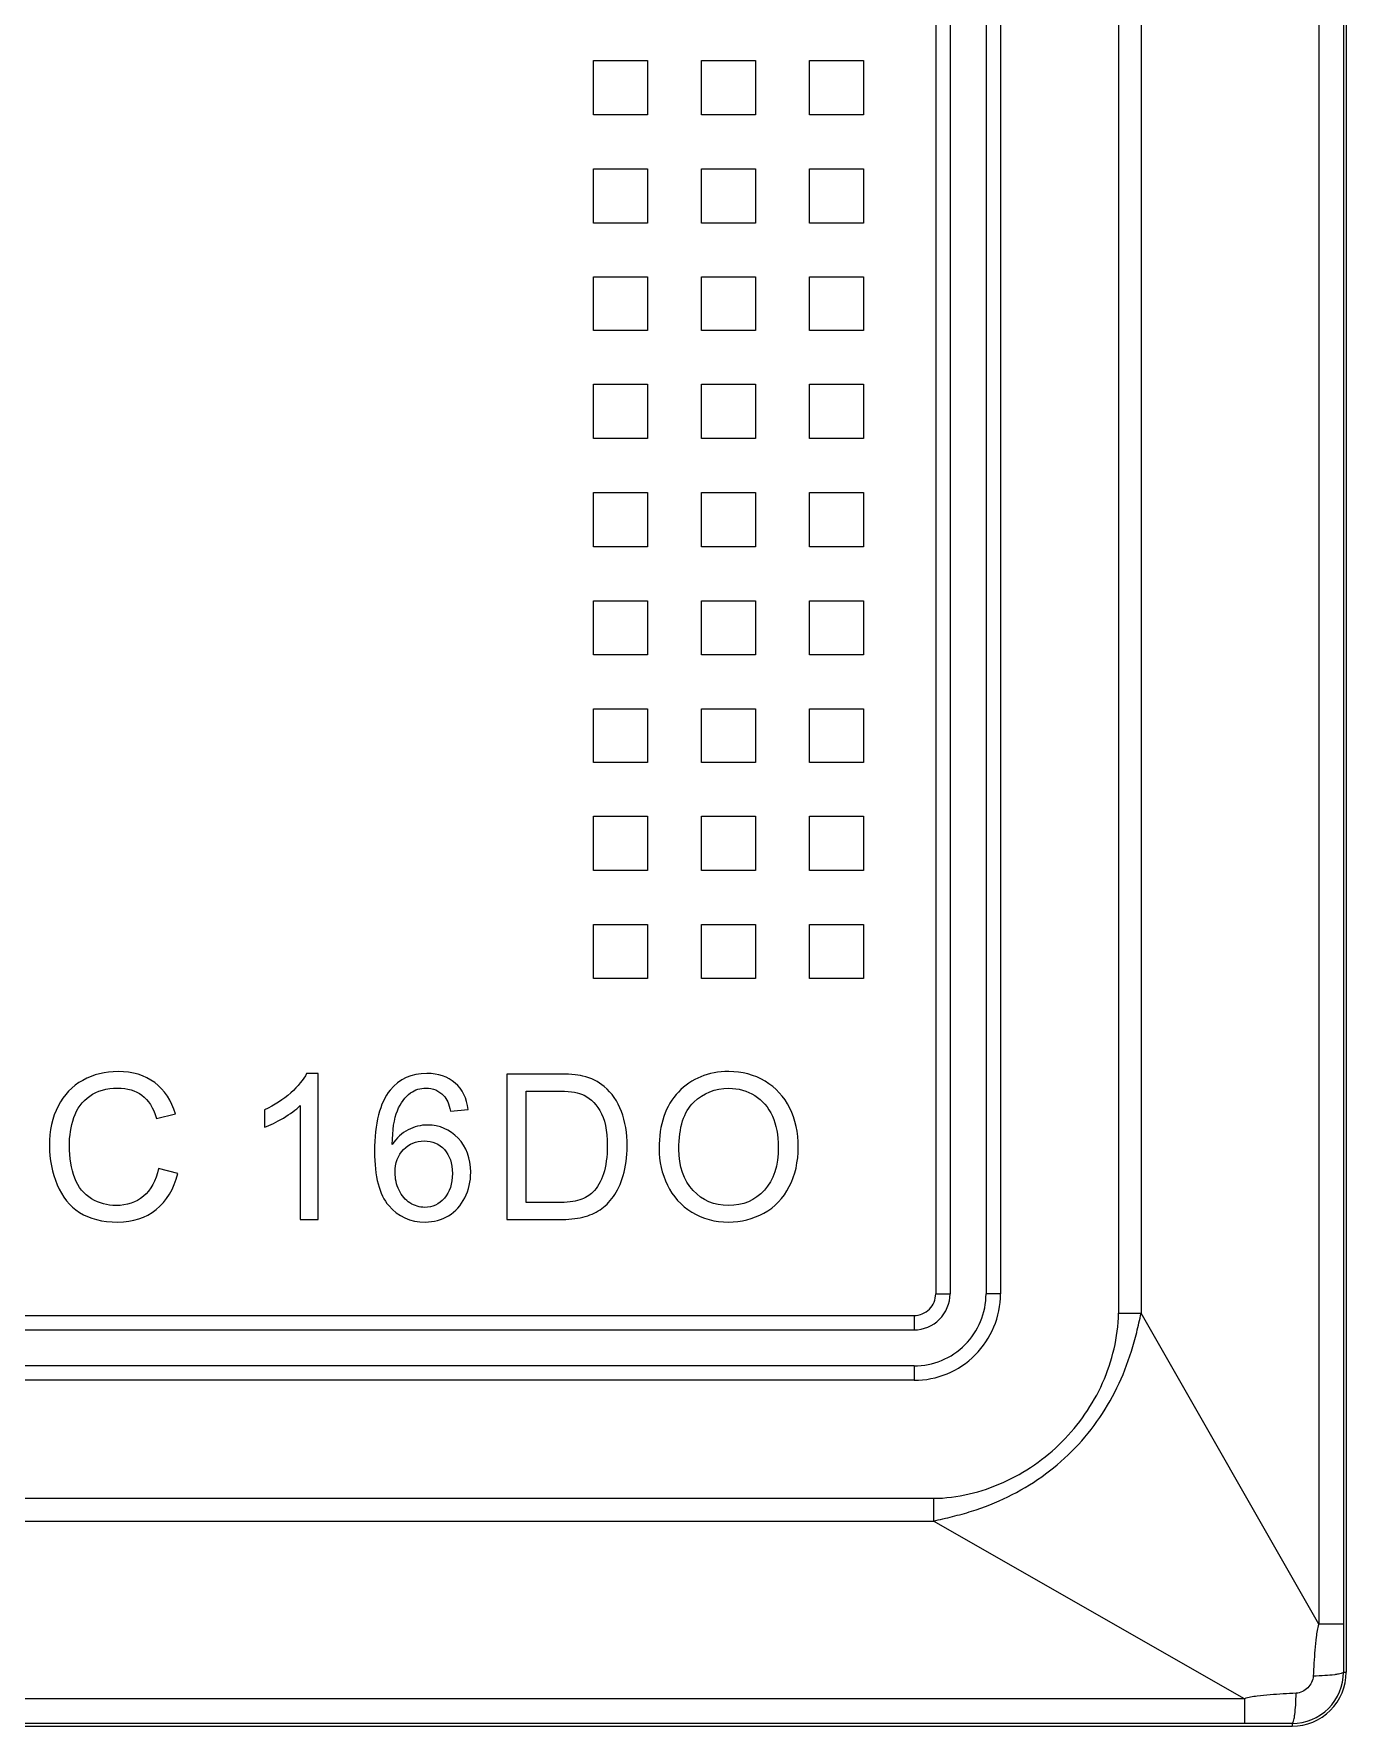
# Model space of a CAD drawing. Header units: millimetres. Extents: x 33157 to 59611, y -29750 to 1750.
# Drawn here: x 53708.79 to 53727.02, y -3682.7 to -3659.21 of the extents above; entities that cross this region are included whole.
import ezdxf

# ---------------------------------------------------------------- set-up
doc = ezdxf.new("R2010")
doc.units = ezdxf.units.MM
doc.layers.add('layer 1', color=7, linetype='Continuous', lineweight=18)

msp = doc.modelspace()

# ---------------------------------------------------------------- linework, layer by layer
at = {"layer": 'layer 1', "lineweight": 9}
for p, q in [((53727.017, -3583.449), (53727.017, -3681.948)), ((53726.637, -3584.113), (53726.637, -3681.284)), ((53726.979, -3584.113), (53726.979, -3681.284)), ((53723.855, -3588.429), (53723.855, -3676.968)), ((53724.171, -3588.429), (53724.171, -3676.968)), ((53721.317, -3588.699), (53721.317, -3676.698)), ((53721.517, -3588.699), (53721.517, -3676.698)), ((53722.017, -3588.699), (53722.017, -3676.698)), ((53722.217, -3588.699), (53722.217, -3676.698)), ((53721.517, -3676.698), (53721.517, -3676.698)), ((53722.217, -3676.698), (53722.217, -3676.698)), ((53721.017, -3676.998), (53721.017, -3676.998)), ((53721.017, -3676.998), (53721.017, -3676.998)), ((53721.017, -3676.998), (53721.017, -3677.198)), ((53721.017, -3676.998), (53721.017, -3676.998)), ((53724.171, -3676.968), (53724.171, -3676.968)), ((53721.017, -3677.198), (53721.017, -3677.198)), ((53721.017, -3677.698), (53721.017, -3677.698)), ((53721.017, -3677.698), (53721.017, -3677.698)), ((53721.017, -3677.698), (53721.017, -3677.898)), ((53721.017, -3677.898), (53721.017, -3677.898)), ((53721.286, -3679.536), (53721.286, -3679.536)), ((53721.286, -3679.536), (53721.286, -3679.536)), ((53721.286, -3679.536), (53721.286, -3679.852)), ((53721.286, -3679.852), (53721.286, -3679.852)), ((53726.979, -3681.284), (53726.979, -3681.284)), ((53727.017, -3681.948), (53727.017, -3681.948)), ((53725.603, -3682.319), (53725.603, -3682.319)), ((53725.603, -3682.319), (53725.603, -3682.319)), ((53725.603, -3682.319), (53725.603, -3682.661)), ((53725.603, -3682.661), (53725.603, -3682.661)), ((53726.267, -3682.662), (53726.267, -3682.662)), ((53726.267, -3682.662), (53726.267, -3682.698)), ((53726.267, -3682.698), (53726.267, -3682.698))]:
    msp.add_line(p, q, dxfattribs=at)
at = {"layer": 'layer 1'}
for points, knots in [([(53716.567, -3660.334), (53716.567, -3660.334), (53717.317, -3660.334), (53717.317, -3660.334), (53717.317, -3660.334), (53717.317, -3659.581), (53717.317, -3659.581), (53717.317, -3659.581), (53716.567, -3659.581), (53716.567, -3659.581), (53716.567, -3659.581), (53716.567, -3660.33), (53716.567, -3660.33), (53716.567, -3660.33), (53716.567, -3660.334), (53716.567, -3660.334)], [0, 0, 0, 0, 149668.534928, 149668.534928, 149668.534928, 299337.069856, 299337.069856, 299337.069856, 449005.604784, 449005.604784, 449005.604784, 598674.139712, 598674.139712, 598674.139712, 748342.67464, 748342.67464, 748342.67464, 748342.67464]), ([(53718.067, -3660.334), (53718.067, -3660.334), (53718.817, -3660.334), (53718.817, -3660.334), (53718.817, -3660.334), (53718.817, -3659.581), (53718.817, -3659.581), (53718.817, -3659.581), (53718.067, -3659.581), (53718.067, -3659.581), (53718.067, -3659.581), (53718.067, -3660.33), (53718.067, -3660.33), (53718.067, -3660.33), (53718.067, -3660.334), (53718.067, -3660.334)], [0, 0, 0, 0, 149672.574405, 149672.574405, 149672.574405, 299345.148809, 299345.148809, 299345.148809, 449017.723214, 449017.723214, 449017.723214, 598690.297618, 598690.297618, 598690.297618, 748362.872023, 748362.872023, 748362.872023, 748362.872023]), ([(53719.567, -3660.334), (53719.567, -3660.334), (53720.317, -3660.334), (53720.317, -3660.334), (53720.317, -3660.334), (53720.317, -3659.581), (53720.317, -3659.581), (53720.317, -3659.581), (53719.567, -3659.581), (53719.567, -3659.581), (53719.567, -3659.581), (53719.567, -3660.33), (53719.567, -3660.33), (53719.567, -3660.33), (53719.567, -3660.334), (53719.567, -3660.334)], [0, 0, 0, 0, 149676.614202, 149676.614202, 149676.614202, 299353.228403, 299353.228403, 299353.228403, 449029.842605, 449029.842605, 449029.842605, 598706.456806, 598706.456806, 598706.456806, 748383.071008, 748383.071008, 748383.071008, 748383.071008]), ([(53716.567, -3661.836), (53716.567, -3661.836), (53717.317, -3661.836), (53717.317, -3661.836), (53717.317, -3661.836), (53717.317, -3661.083), (53717.317, -3661.083), (53717.317, -3661.083), (53716.567, -3661.083), (53716.567, -3661.083), (53716.567, -3661.083), (53716.567, -3661.832), (53716.567, -3661.832), (53716.567, -3661.832), (53716.567, -3661.836), (53716.567, -3661.836)], [0, 0, 0, 0, 149670.59104, 149670.59104, 149670.59104, 299341.182081, 299341.182081, 299341.182081, 449011.773121, 449011.773121, 449011.773121, 598682.364162, 598682.364162, 598682.364162, 748352.955202, 748352.955202, 748352.955202, 748352.955202]), ([(53718.067, -3661.836), (53718.067, -3661.836), (53718.817, -3661.836), (53718.817, -3661.836), (53718.817, -3661.836), (53718.817, -3661.083), (53718.817, -3661.083), (53718.817, -3661.083), (53718.067, -3661.083), (53718.067, -3661.083), (53718.067, -3661.083), (53718.067, -3661.832), (53718.067, -3661.832), (53718.067, -3661.832), (53718.067, -3661.836), (53718.067, -3661.836)], [0, 0, 0, 0, 149674.630512, 149674.630512, 149674.630512, 299349.261024, 299349.261024, 299349.261024, 449023.891537, 449023.891537, 449023.891537, 598698.522049, 598698.522049, 598698.522049, 748373.152561, 748373.152561, 748373.152561, 748373.152561]), ([(53719.567, -3661.836), (53719.567, -3661.836), (53720.317, -3661.836), (53720.317, -3661.836), (53720.317, -3661.836), (53720.317, -3661.083), (53720.317, -3661.083), (53720.317, -3661.083), (53719.567, -3661.083), (53719.567, -3661.083), (53719.567, -3661.083), (53719.567, -3661.832), (53719.567, -3661.832), (53719.567, -3661.832), (53719.567, -3661.836), (53719.567, -3661.836)], [0, 0, 0, 0, 149678.670304, 149678.670304, 149678.670304, 299357.340609, 299357.340609, 299357.340609, 449036.010913, 449036.010913, 449036.010913, 598714.681217, 598714.681217, 598714.681217, 748393.351522, 748393.351522, 748393.351522, 748393.351522]), ([(53716.567, -3663.328), (53716.567, -3663.328), (53717.317, -3663.328), (53717.317, -3663.328), (53717.317, -3663.328), (53717.317, -3662.585), (53717.317, -3662.585), (53717.317, -3662.585), (53716.567, -3662.585), (53716.567, -3662.585), (53716.567, -3662.585), (53716.567, -3663.325), (53716.567, -3663.325), (53716.567, -3663.325), (53716.567, -3663.328), (53716.567, -3663.328)], [0, 0, 0, 0, 149672.651023, 149672.651023, 149672.651023, 299345.302046, 299345.302046, 299345.302046, 449017.953069, 449017.953069, 449017.953069, 598690.604092, 598690.604092, 598690.604092, 748363.255115, 748363.255115, 748363.255115, 748363.255115]), ([(53718.067, -3663.328), (53718.067, -3663.328), (53718.817, -3663.328), (53718.817, -3663.328), (53718.817, -3663.328), (53718.817, -3662.585), (53718.817, -3662.585), (53718.817, -3662.585), (53718.067, -3662.585), (53718.067, -3662.585), (53718.067, -3662.585), (53718.067, -3663.325), (53718.067, -3663.325), (53718.067, -3663.325), (53718.067, -3663.328), (53718.067, -3663.328)], [0, 0, 0, 0, 149676.69049, 149676.69049, 149676.69049, 299353.38098, 299353.38098, 299353.38098, 449030.07147, 449030.07147, 449030.07147, 598706.76196, 598706.76196, 598706.76196, 748383.45245, 748383.45245, 748383.45245, 748383.45245]), ([(53719.567, -3663.328), (53719.567, -3663.328), (53720.317, -3663.328), (53720.317, -3663.328), (53720.317, -3663.328), (53720.317, -3662.585), (53720.317, -3662.585), (53720.317, -3662.585), (53719.567, -3662.585), (53719.567, -3662.585), (53719.567, -3662.585), (53719.567, -3663.325), (53719.567, -3663.325), (53719.567, -3663.325), (53719.567, -3663.328), (53719.567, -3663.328)], [0, 0, 0, 0, 149680.730277, 149680.730277, 149680.730277, 299361.460555, 299361.460555, 299361.460555, 449042.190832, 449042.190832, 449042.190832, 598722.921109, 598722.921109, 598722.921109, 748403.651386, 748403.651386, 748403.651386, 748403.651386]), ([(53716.567, -3664.826), (53716.567, -3664.826), (53717.317, -3664.826), (53717.317, -3664.826), (53717.317, -3664.826), (53717.317, -3664.074), (53717.317, -3664.074), (53717.317, -3664.074), (53716.567, -3664.074), (53716.567, -3664.074), (53716.567, -3664.074), (53716.567, -3664.823), (53716.567, -3664.823), (53716.567, -3664.823), (53716.567, -3664.826), (53716.567, -3664.826)], [0, 0, 0, 0, 149674.685407, 149674.685407, 149674.685407, 299349.370813, 299349.370813, 299349.370813, 449024.05622, 449024.05622, 449024.05622, 598698.741627, 598698.741627, 598698.741627, 748373.427033, 748373.427033, 748373.427033, 748373.427033]), ([(53718.067, -3664.826), (53718.067, -3664.826), (53718.817, -3664.826), (53718.817, -3664.826), (53718.817, -3664.826), (53718.817, -3664.074), (53718.817, -3664.074), (53718.817, -3664.074), (53718.067, -3664.074), (53718.067, -3664.074), (53718.067, -3664.074), (53718.067, -3664.823), (53718.067, -3664.823), (53718.067, -3664.823), (53718.067, -3664.826), (53718.067, -3664.826)], [0, 0, 0, 0, 149678.724869, 149678.724869, 149678.724869, 299357.449738, 299357.449738, 299357.449738, 449036.174606, 449036.174606, 449036.174606, 598714.899475, 598714.899475, 598714.899475, 748393.624344, 748393.624344, 748393.624344, 748393.624344]), ([(53719.567, -3664.826), (53719.567, -3664.826), (53720.317, -3664.826), (53720.317, -3664.826), (53720.317, -3664.826), (53720.317, -3664.074), (53720.317, -3664.074), (53720.317, -3664.074), (53719.567, -3664.074), (53719.567, -3664.074), (53719.567, -3664.074), (53719.567, -3664.823), (53719.567, -3664.823), (53719.567, -3664.823), (53719.567, -3664.826), (53719.567, -3664.826)], [0, 0, 0, 0, 149682.764651, 149682.764651, 149682.764651, 299365.529303, 299365.529303, 299365.529303, 449048.293954, 449048.293954, 449048.293954, 598731.058605, 598731.058605, 598731.058605, 748413.823257, 748413.823257, 748413.823257, 748413.823257]), ([(53716.567, -3666.328), (53716.567, -3666.328), (53717.317, -3666.328), (53717.317, -3666.328), (53717.317, -3666.328), (53717.317, -3665.576), (53717.317, -3665.576), (53717.317, -3665.576), (53716.567, -3665.576), (53716.567, -3665.576), (53716.567, -3665.576), (53716.567, -3666.325), (53716.567, -3666.325), (53716.567, -3666.325), (53716.567, -3666.328), (53716.567, -3666.328)], [0, 0, 0, 0, 149676.741183, 149676.741183, 149676.741183, 299353.482367, 299353.482367, 299353.482367, 449030.22355, 449030.22355, 449030.22355, 598706.964733, 598706.964733, 598706.964733, 748383.705917, 748383.705917, 748383.705917, 748383.705917]), ([(53716.567, -3666.328), (53716.567, -3666.328), (53717.317, -3666.328), (53717.317, -3666.328), (53717.317, -3666.328), (53717.317, -3665.576), (53717.317, -3665.576), (53717.317, -3665.576), (53716.567, -3665.576), (53716.567, -3665.576), (53716.567, -3665.576), (53716.567, -3666.325), (53716.567, -3666.325), (53716.567, -3666.325), (53716.567, -3666.328), (53716.567, -3666.328)], [0, 0, 0, 0, 149676.741183, 149676.741183, 149676.741183, 299353.482367, 299353.482367, 299353.482367, 449030.22355, 449030.22355, 449030.22355, 598706.964733, 598706.964733, 598706.964733, 748383.705917, 748383.705917, 748383.705917, 748383.705917]), ([(53718.067, -3666.328), (53718.067, -3666.328), (53718.817, -3666.328), (53718.817, -3666.328), (53718.817, -3666.328), (53718.817, -3665.576), (53718.817, -3665.576), (53718.817, -3665.576), (53718.067, -3665.576), (53718.067, -3665.576), (53718.067, -3665.576), (53718.067, -3666.325), (53718.067, -3666.325), (53718.067, -3666.325), (53718.067, -3666.328), (53718.067, -3666.328)], [0, 0, 0, 0, 149680.780641, 149680.780641, 149680.780641, 299361.561281, 299361.561281, 299361.561281, 449042.341922, 449042.341922, 449042.341922, 598723.122563, 598723.122563, 598723.122563, 748403.903203, 748403.903203, 748403.903203, 748403.903203]), ([(53718.067, -3666.328), (53718.067, -3666.328), (53718.817, -3666.328), (53718.817, -3666.328), (53718.817, -3666.328), (53718.817, -3665.576), (53718.817, -3665.576), (53718.817, -3665.576), (53718.067, -3665.576), (53718.067, -3665.576), (53718.067, -3665.576), (53718.067, -3666.325), (53718.067, -3666.325), (53718.067, -3666.325), (53718.067, -3666.328), (53718.067, -3666.328)], [0, 0, 0, 0, 149680.780641, 149680.780641, 149680.780641, 299361.561281, 299361.561281, 299361.561281, 449042.341922, 449042.341922, 449042.341922, 598723.122563, 598723.122563, 598723.122563, 748403.903203, 748403.903203, 748403.903203, 748403.903203]), ([(53719.567, -3666.328), (53719.567, -3666.328), (53720.317, -3666.328), (53720.317, -3666.328), (53720.317, -3666.328), (53720.317, -3665.576), (53720.317, -3665.576), (53720.317, -3665.576), (53719.567, -3665.576), (53719.567, -3665.576), (53719.567, -3665.576), (53719.567, -3666.325), (53719.567, -3666.325), (53719.567, -3666.325), (53719.567, -3666.328), (53719.567, -3666.328)], [0, 0, 0, 0, 149684.820418, 149684.820418, 149684.820418, 299369.640837, 299369.640837, 299369.640837, 449054.461255, 449054.461255, 449054.461255, 598739.281673, 598739.281673, 598739.281673, 748424.102092, 748424.102092, 748424.102092, 748424.102092]), ([(53719.567, -3666.328), (53719.567, -3666.328), (53720.317, -3666.328), (53720.317, -3666.328), (53720.317, -3666.328), (53720.317, -3665.576), (53720.317, -3665.576), (53720.317, -3665.576), (53719.567, -3665.576), (53719.567, -3665.576), (53719.567, -3665.576), (53719.567, -3666.325), (53719.567, -3666.325), (53719.567, -3666.325), (53719.567, -3666.328), (53719.567, -3666.328)], [0, 0, 0, 0, 149684.820418, 149684.820418, 149684.820418, 299369.640837, 299369.640837, 299369.640837, 449054.461255, 449054.461255, 449054.461255, 598739.281673, 598739.281673, 598739.281673, 748424.102092, 748424.102092, 748424.102092, 748424.102092]), ([(53716.567, -3667.83), (53716.567, -3667.83), (53717.317, -3667.83), (53717.317, -3667.83), (53717.317, -3667.83), (53717.317, -3667.078), (53717.317, -3667.078), (53717.317, -3667.078), (53716.567, -3667.078), (53716.567, -3667.078), (53716.567, -3667.078), (53716.567, -3667.827), (53716.567, -3667.827), (53716.567, -3667.827), (53716.567, -3667.83), (53716.567, -3667.83)], [0, 0, 0, 0, 149678.797578, 149678.797578, 149678.797578, 299357.595157, 299357.595157, 299357.595157, 449036.392735, 449036.392735, 449036.392735, 598715.190314, 598715.190314, 598715.190314, 748393.987892, 748393.987892, 748393.987892, 748393.987892]), ([(53718.067, -3667.83), (53718.067, -3667.83), (53718.817, -3667.83), (53718.817, -3667.83), (53718.817, -3667.83), (53718.817, -3667.078), (53718.817, -3667.078), (53718.817, -3667.078), (53718.067, -3667.078), (53718.067, -3667.078), (53718.067, -3667.078), (53718.067, -3667.827), (53718.067, -3667.827), (53718.067, -3667.827), (53718.067, -3667.83), (53718.067, -3667.83)], [0, 0, 0, 0, 149682.837031, 149682.837031, 149682.837031, 299365.674062, 299365.674062, 299365.674062, 449048.511093, 449048.511093, 449048.511093, 598731.348124, 598731.348124, 598731.348124, 748414.185155, 748414.185155, 748414.185155, 748414.185155]), ([(53719.567, -3667.83), (53719.567, -3667.83), (53720.317, -3667.83), (53720.317, -3667.83), (53720.317, -3667.83), (53720.317, -3667.078), (53720.317, -3667.078), (53720.317, -3667.078), (53719.567, -3667.078), (53719.567, -3667.078), (53719.567, -3667.078), (53719.567, -3667.827), (53719.567, -3667.827), (53719.567, -3667.827), (53719.567, -3667.83), (53719.567, -3667.83)], [0, 0, 0, 0, 149686.876804, 149686.876804, 149686.876804, 299373.753608, 299373.753608, 299373.753608, 449060.630411, 449060.630411, 449060.630411, 598747.507215, 598747.507215, 598747.507215, 748434.384019, 748434.384019, 748434.384019, 748434.384019]), ([(53716.567, -3669.322), (53716.567, -3669.322), (53717.317, -3669.322), (53717.317, -3669.322), (53717.317, -3669.322), (53717.317, -3668.579), (53717.317, -3668.579), (53717.317, -3668.579), (53716.567, -3668.579), (53716.567, -3668.579), (53716.567, -3668.579), (53716.567, -3669.319), (53716.567, -3669.319), (53716.567, -3669.319), (53716.567, -3669.322), (53716.567, -3669.322)], [0, 0, 0, 0, 149680.857842, 149680.857842, 149680.857842, 299361.715684, 299361.715684, 299361.715684, 449042.573527, 449042.573527, 449042.573527, 598723.431369, 598723.431369, 598723.431369, 748404.289211, 748404.289211, 748404.289211, 748404.289211]), ([(53718.067, -3669.322), (53718.067, -3669.322), (53718.817, -3669.322), (53718.817, -3669.322), (53718.817, -3669.322), (53718.817, -3668.579), (53718.817, -3668.579), (53718.817, -3668.579), (53718.067, -3668.579), (53718.067, -3668.579), (53718.067, -3668.579), (53718.067, -3669.319), (53718.067, -3669.319), (53718.067, -3669.319), (53718.067, -3669.322), (53718.067, -3669.322)], [0, 0, 0, 0, 149684.89729, 149684.89729, 149684.89729, 299369.79458, 299369.79458, 299369.79458, 449054.69187, 449054.69187, 449054.69187, 598739.58916, 598739.58916, 598739.58916, 748424.48645, 748424.48645, 748424.48645, 748424.48645]), ([(53719.567, -3669.322), (53719.567, -3669.322), (53720.317, -3669.322), (53720.317, -3669.322), (53720.317, -3669.322), (53720.317, -3668.579), (53720.317, -3668.579), (53720.317, -3668.579), (53719.567, -3668.579), (53719.567, -3668.579), (53719.567, -3668.579), (53719.567, -3669.319), (53719.567, -3669.319), (53719.567, -3669.319), (53719.567, -3669.322), (53719.567, -3669.322)], [0, 0, 0, 0, 149688.937058, 149688.937058, 149688.937058, 299377.874116, 299377.874116, 299377.874116, 449066.811174, 449066.811174, 449066.811174, 598755.748232, 598755.748232, 598755.748232, 748444.68529, 748444.68529, 748444.68529, 748444.68529]), ([(53716.567, -3670.821), (53716.567, -3670.821), (53717.317, -3670.821), (53717.317, -3670.821), (53717.317, -3670.821), (53717.317, -3670.068), (53717.317, -3670.068), (53717.317, -3670.068), (53716.567, -3670.068), (53716.567, -3670.068), (53716.567, -3670.068), (53716.567, -3670.818), (53716.567, -3670.818), (53716.567, -3670.818), (53716.567, -3670.821), (53716.567, -3670.821)], [0, 0, 0, 0, 149682.892507, 149682.892507, 149682.892507, 299365.785015, 299365.785015, 299365.785015, 449048.677522, 449048.677522, 449048.677522, 598731.570029, 598731.570029, 598731.570029, 748414.462537, 748414.462537, 748414.462537, 748414.462537]), ([(53718.067, -3670.821), (53718.067, -3670.821), (53718.817, -3670.821), (53718.817, -3670.821), (53718.817, -3670.821), (53718.817, -3670.068), (53718.817, -3670.068), (53718.817, -3670.068), (53718.067, -3670.068), (53718.067, -3670.068), (53718.067, -3670.068), (53718.067, -3670.818), (53718.067, -3670.818), (53718.067, -3670.818), (53718.067, -3670.821), (53718.067, -3670.821)], [0, 0, 0, 0, 149686.93195, 149686.93195, 149686.93195, 299373.8639, 299373.8639, 299373.8639, 449060.795851, 449060.795851, 449060.795851, 598747.727801, 598747.727801, 598747.727801, 748434.659751, 748434.659751, 748434.659751, 748434.659751]), ([(53719.567, -3670.821), (53719.567, -3670.821), (53720.317, -3670.821), (53720.317, -3670.821), (53720.317, -3670.821), (53720.317, -3670.068), (53720.317, -3670.068), (53720.317, -3670.068), (53719.567, -3670.068), (53719.567, -3670.068), (53719.567, -3670.068), (53719.567, -3670.818), (53719.567, -3670.818), (53719.567, -3670.818), (53719.567, -3670.821), (53719.567, -3670.821)], [0, 0, 0, 0, 149690.971713, 149690.971713, 149690.971713, 299381.943427, 299381.943427, 299381.943427, 449072.91514, 449072.91514, 449072.91514, 598763.886854, 598763.886854, 598763.886854, 748454.858567, 748454.858567, 748454.858567, 748454.858567]), ([(53716.567, -3672.322), (53716.567, -3672.322), (53717.317, -3672.322), (53717.317, -3672.322), (53717.317, -3672.322), (53717.317, -3671.57), (53717.317, -3671.57), (53717.317, -3671.57), (53716.567, -3671.57), (53716.567, -3671.57), (53716.567, -3671.57), (53716.567, -3672.319), (53716.567, -3672.319), (53716.567, -3672.319), (53716.567, -3672.322), (53716.567, -3672.322)], [0, 0, 0, 0, 149684.948567, 149684.948567, 149684.948567, 299369.897133, 299369.897133, 299369.897133, 449054.8457, 449054.8457, 449054.8457, 598739.794266, 598739.794266, 598739.794266, 748424.742833, 748424.742833, 748424.742833, 748424.742833]), ([(53718.067, -3672.322), (53718.067, -3672.322), (53718.817, -3672.322), (53718.817, -3672.322), (53718.817, -3672.322), (53718.817, -3671.57), (53718.817, -3671.57), (53718.817, -3671.57), (53718.067, -3671.57), (53718.067, -3671.57), (53718.067, -3671.57), (53718.067, -3672.319), (53718.067, -3672.319), (53718.067, -3672.319), (53718.067, -3672.322), (53718.067, -3672.322)], [0, 0, 0, 0, 149688.988005, 149688.988005, 149688.988005, 299377.976009, 299377.976009, 299377.976009, 449066.964014, 449066.964014, 449066.964014, 598755.952018, 598755.952018, 598755.952018, 748444.940023, 748444.940023, 748444.940023, 748444.940023]), ([(53719.567, -3672.322), (53719.567, -3672.322), (53720.317, -3672.322), (53720.317, -3672.322), (53720.317, -3672.322), (53720.317, -3671.57), (53720.317, -3671.57), (53720.317, -3671.57), (53719.567, -3671.57), (53719.567, -3671.57), (53719.567, -3671.57), (53719.567, -3672.319), (53719.567, -3672.319), (53719.567, -3672.319), (53719.567, -3672.322), (53719.567, -3672.322)], [0, 0, 0, 0, 149693.027763, 149693.027763, 149693.027763, 299386.055526, 299386.055526, 299386.055526, 449079.083289, 449079.083289, 449079.083289, 598772.111052, 598772.111052, 598772.111052, 748465.138815, 748465.138815, 748465.138815, 748465.138815]), ([(53715.363, -3675.668), (53715.363, -3675.668), (53715.363, -3673.647), (53715.363, -3673.647), (53715.363, -3673.647), (53716.059, -3673.647), (53716.059, -3673.647), (53716.216, -3673.647), (53716.336, -3673.656), (53716.419, -3673.676), (53716.534, -3673.703), (53716.633, -3673.751), (53716.715, -3673.821), (53716.822, -3673.911), (53716.901, -3674.026), (53716.954, -3674.166), (53717.007, -3674.306), (53717.033, -3674.466), (53717.033, -3674.647), (53717.033, -3674.8), (53717.015, -3674.936), (53716.98, -3675.054), (53716.944, -3675.173), (53716.898, -3675.271), (53716.842, -3675.349), (53716.785, -3675.426), (53716.724, -3675.488), (53716.657, -3675.532), (53716.591, -3675.576), (53716.511, -3675.61), (53716.417, -3675.633), (53716.322, -3675.656), (53716.214, -3675.668), (53716.092, -3675.668), (53716.092, -3675.668), (53715.363, -3675.668), (53715.363, -3675.668)], [0, 0, 0, 0, 140879.390292, 140879.390292, 140879.390292, 281758.780583, 281758.780583, 281758.780583, 422638.170875, 422638.170875, 422638.170875, 563517.561166, 563517.561166, 563517.561166, 704396.951458, 704396.951458, 704396.951458, 845276.341749, 845276.341749, 845276.341749, 986155.732041, 986155.732041, 986155.732041, 1127035.122332, 1127035.122332, 1127035.122332, 1267914.512624, 1267914.512624, 1267914.512624, 1408793.902916, 1408793.902916, 1408793.902916, 1549673.293207, 1549673.293207, 1549673.293207, 1690552.683499, 1690552.683499, 1690552.683499, 1690552.683499]), ([(53710.527, -3674.959), (53710.527, -3674.959), (53710.795, -3675.027), (53710.795, -3675.027), (53710.739, -3675.246), (53710.638, -3675.413), (53710.493, -3675.529), (53710.348, -3675.644), (53710.17, -3675.702), (53709.96, -3675.702), (53709.742, -3675.702), (53709.565, -3675.657), (53709.429, -3675.569), (53709.293, -3675.48), (53709.189, -3675.352), (53709.118, -3675.184), (53709.047, -3675.015), (53709.011, -3674.835), (53709.011, -3674.642), (53709.011, -3674.432), (53709.051, -3674.249), (53709.132, -3674.092), (53709.212, -3673.935), (53709.327, -3673.816), (53709.475, -3673.735), (53709.623, -3673.654), (53709.786, -3673.613), (53709.964, -3673.613), (53710.166, -3673.613), (53710.336, -3673.664), (53710.473, -3673.767), (53710.611, -3673.87), (53710.707, -3674.015), (53710.761, -3674.201), (53710.761, -3674.201), (53710.499, -3674.263), (53710.499, -3674.263), (53710.452, -3674.116), (53710.384, -3674.009), (53710.295, -3673.942), (53710.206, -3673.875), (53710.094, -3673.842), (53709.959, -3673.842), (53709.804, -3673.842), (53709.675, -3673.879), (53709.571, -3673.953), (53709.467, -3674.028), (53709.393, -3674.128), (53709.351, -3674.253), (53709.309, -3674.378), (53709.288, -3674.508), (53709.288, -3674.641), (53709.288, -3674.813), (53709.313, -3674.963), (53709.363, -3675.091), (53709.413, -3675.219), (53709.49, -3675.315), (53709.596, -3675.378), (53709.701, -3675.442), (53709.815, -3675.473), (53709.938, -3675.473), (53710.087, -3675.473), (53710.213, -3675.43), (53710.317, -3675.344), (53710.42, -3675.257), (53710.49, -3675.129), (53710.527, -3674.959)], [0, 0, 0, 0, 137881.663763, 137881.663763, 137881.663763, 275763.327526, 275763.327526, 275763.327526, 413644.991289, 413644.991289, 413644.991289, 551526.655052, 551526.655052, 551526.655052, 689408.318815, 689408.318815, 689408.318815, 827289.982578, 827289.982578, 827289.982578, 965171.646341, 965171.646341, 965171.646341, 1103053.310105, 1103053.310105, 1103053.310105, 1240934.973868, 1240934.973868, 1240934.973868, 1378816.637631, 1378816.637631, 1378816.637631, 1516698.301394, 1516698.301394, 1516698.301394, 1654579.965157, 1654579.965157, 1654579.965157, 1792461.62892, 1792461.62892, 1792461.62892, 1930343.292683, 1930343.292683, 1930343.292683, 2068224.956446, 2068224.956446, 2068224.956446, 2206106.620209, 2206106.620209, 2206106.620209, 2343988.283972, 2343988.283972, 2343988.283972, 2481869.947735, 2481869.947735, 2481869.947735, 2619751.611498, 2619751.611498, 2619751.611498, 2757633.275261, 2757633.275261, 2757633.275261, 2895514.939024, 2895514.939024, 2895514.939024, 3033396.602787, 3033396.602787, 3033396.602787, 3033396.602787]), ([(53712.742, -3675.668), (53712.742, -3675.668), (53712.494, -3675.668), (53712.494, -3675.668), (53712.494, -3675.668), (53712.494, -3674.086), (53712.494, -3674.086), (53712.434, -3674.144), (53712.356, -3674.201), (53712.259, -3674.258), (53712.162, -3674.315), (53712.074, -3674.357), (53711.997, -3674.386), (53711.997, -3674.386), (53711.997, -3674.146), (53711.997, -3674.146), (53712.136, -3674.081), (53712.257, -3674.002), (53712.361, -3673.909), (53712.465, -3673.816), (53712.539, -3673.726), (53712.582, -3673.639), (53712.582, -3673.639), (53712.742, -3673.639), (53712.742, -3673.639), (53712.742, -3673.639), (53712.742, -3675.668), (53712.742, -3675.668)], [0, 0, 0, 0, 142847.949372, 142847.949372, 142847.949372, 285695.898743, 285695.898743, 285695.898743, 428543.848115, 428543.848115, 428543.848115, 571391.797487, 571391.797487, 571391.797487, 714239.746858, 714239.746858, 714239.746858, 857087.69623, 857087.69623, 857087.69623, 999935.645601, 999935.645601, 999935.645601, 1142783.594973, 1142783.594973, 1142783.594973, 1285631.544345, 1285631.544345, 1285631.544345, 1285631.544345]), ([(53714.827, -3674.141), (53714.827, -3674.141), (53714.582, -3674.161), (53714.582, -3674.161), (53714.559, -3674.063), (53714.528, -3673.992), (53714.487, -3673.948), (53714.42, -3673.877), (53714.337, -3673.842), (53714.238, -3673.842), (53714.158, -3673.842), (53714.088, -3673.864), (53714.027, -3673.908), (53713.949, -3673.965), (53713.888, -3674.048), (53713.842, -3674.157), (53713.797, -3674.267), (53713.774, -3674.422), (53713.772, -3674.624), (53713.831, -3674.533), (53713.905, -3674.465), (53713.991, -3674.422), (53714.078, -3674.378), (53714.168, -3674.355), (53714.263, -3674.355), (53714.429, -3674.355), (53714.57, -3674.417), (53714.686, -3674.538), (53714.803, -3674.66), (53714.861, -3674.817), (53714.861, -3675.011), (53714.861, -3675.138), (53714.834, -3675.255), (53714.779, -3675.364), (53714.724, -3675.473), (53714.649, -3675.557), (53714.553, -3675.615), (53714.458, -3675.672), (53714.349, -3675.702), (53714.228, -3675.702), (53714.021, -3675.702), (53713.853, -3675.625), (53713.722, -3675.473), (53713.591, -3675.322), (53713.526, -3675.071), (53713.526, -3674.722), (53713.526, -3674.331), (53713.599, -3674.047), (53713.743, -3673.87), (53713.869, -3673.716), (53714.039, -3673.639), (53714.253, -3673.639), (53714.412, -3673.639), (53714.543, -3673.683), (53714.644, -3673.772), (53714.746, -3673.861), (53714.807, -3673.984), (53714.827, -3674.141)], [0, 0, 0, 0, 138360.7891, 138360.7891, 138360.7891, 276721.578199, 276721.578199, 276721.578199, 415082.367299, 415082.367299, 415082.367299, 553443.156398, 553443.156398, 553443.156398, 691803.945498, 691803.945498, 691803.945498, 830164.734598, 830164.734598, 830164.734598, 968525.523697, 968525.523697, 968525.523697, 1106886.312797, 1106886.312797, 1106886.312797, 1245247.101897, 1245247.101897, 1245247.101897, 1383607.890996, 1383607.890996, 1383607.890996, 1521968.680096, 1521968.680096, 1521968.680096, 1660329.469195, 1660329.469195, 1660329.469195, 1798690.258295, 1798690.258295, 1798690.258295, 1937051.047395, 1937051.047395, 1937051.047395, 2075411.836494, 2075411.836494, 2075411.836494, 2213772.625594, 2213772.625594, 2213772.625594, 2352133.414694, 2352133.414694, 2352133.414694, 2490494.203793, 2490494.203793, 2490494.203793, 2628854.992893, 2628854.992893, 2628854.992893, 2628854.992893]), ([(53717.476, -3674.684), (53717.476, -3674.349), (53717.566, -3674.087), (53717.746, -3673.897), (53717.926, -3673.708), (53718.159, -3673.613), (53718.444, -3673.613), (53718.63, -3673.613), (53718.798, -3673.658), (53718.948, -3673.747), (53719.098, -3673.836), (53719.212, -3673.96), (53719.291, -3674.119), (53719.369, -3674.278), (53719.409, -3674.459), (53719.409, -3674.661), (53719.409, -3674.865), (53719.367, -3675.049), (53719.285, -3675.21), (53719.202, -3675.372), (53719.085, -3675.494), (53718.933, -3675.577), (53718.781, -3675.66), (53718.618, -3675.702), (53718.442, -3675.702), (53718.252, -3675.702), (53718.082, -3675.656), (53717.932, -3675.564), (53717.782, -3675.472), (53717.668, -3675.347), (53717.591, -3675.188), (53717.514, -3675.029), (53717.476, -3674.862), (53717.476, -3674.684)], [0, 0, 0, 0, 141311.50137, 141311.50137, 141311.50137, 282623.002741, 282623.002741, 282623.002741, 423934.504111, 423934.504111, 423934.504111, 565246.005482, 565246.005482, 565246.005482, 706557.506852, 706557.506852, 706557.506852, 847869.008223, 847869.008223, 847869.008223, 989180.509593, 989180.509593, 989180.509593, 1130492.010964, 1130492.010964, 1130492.010964, 1271803.512334, 1271803.512334, 1271803.512334, 1413115.013705, 1413115.013705, 1413115.013705, 1554426.515075, 1554426.515075, 1554426.515075, 1554426.515075]), ([(53715.631, -3675.431), (53715.631, -3675.431), (53716.062, -3675.431), (53716.062, -3675.431), (53716.195, -3675.431), (53716.299, -3675.418), (53716.375, -3675.394), (53716.451, -3675.369), (53716.511, -3675.334), (53716.556, -3675.289), (53716.619, -3675.225), (53716.668, -3675.14), (53716.704, -3675.032), (53716.739, -3674.925), (53716.757, -3674.795), (53716.757, -3674.642), (53716.757, -3674.431), (53716.722, -3674.268), (53716.653, -3674.154), (53716.584, -3674.04), (53716.499, -3673.964), (53716.4, -3673.926), (53716.329, -3673.898), (53716.213, -3673.884), (53716.054, -3673.884), (53716.054, -3673.884), (53715.631, -3673.884), (53715.631, -3673.884), (53715.631, -3673.884), (53715.631, -3675.431), (53715.631, -3675.431)], [0, 0, 0, 0, 142194.051696, 142194.051696, 142194.051696, 284388.103392, 284388.103392, 284388.103392, 426582.155088, 426582.155088, 426582.155088, 568776.206785, 568776.206785, 568776.206785, 710970.258481, 710970.258481, 710970.258481, 853164.310177, 853164.310177, 853164.310177, 995358.361873, 995358.361873, 995358.361873, 1137552.413569, 1137552.413569, 1137552.413569, 1279746.465265, 1279746.465265, 1279746.465265, 1421940.516961, 1421940.516961, 1421940.516961, 1421940.516961]), ([(53717.752, -3674.689), (53717.752, -3674.932), (53717.818, -3675.124), (53717.948, -3675.263), (53718.079, -3675.403), (53718.243, -3675.473), (53718.441, -3675.473), (53718.642, -3675.473), (53718.807, -3675.402), (53718.938, -3675.261), (53719.067, -3675.12), (53719.132, -3674.92), (53719.132, -3674.66), (53719.132, -3674.496), (53719.104, -3674.353), (53719.049, -3674.23), (53718.993, -3674.108), (53718.912, -3674.013), (53718.805, -3673.946), (53718.698, -3673.878), (53718.578, -3673.845), (53718.445, -3673.845), (53718.256, -3673.845), (53718.093, -3673.91), (53717.957, -3674.039), (53717.82, -3674.169), (53717.752, -3674.386), (53717.752, -3674.689)], [0, 0, 0, 0, 142864.543658, 142864.543658, 142864.543658, 285729.087315, 285729.087315, 285729.087315, 428593.630973, 428593.630973, 428593.630973, 571458.17463, 571458.17463, 571458.17463, 714322.718288, 714322.718288, 714322.718288, 857187.261946, 857187.261946, 857187.261946, 1000051.805603, 1000051.805603, 1000051.805603, 1142916.349261, 1142916.349261, 1142916.349261, 1285780.892918, 1285780.892918, 1285780.892918, 1285780.892918]), ([(53713.811, -3675.013), (53713.811, -3675.099), (53713.829, -3675.18), (53713.866, -3675.259), (53713.902, -3675.337), (53713.953, -3675.396), (53714.017, -3675.437), (53714.082, -3675.478), (53714.151, -3675.498), (53714.224, -3675.498), (53714.329, -3675.498), (53714.42, -3675.456), (53714.495, -3675.371), (53714.569, -3675.287), (53714.607, -3675.172), (53714.607, -3675.027), (53714.607, -3674.887), (53714.57, -3674.777), (53714.496, -3674.696), (53714.422, -3674.616), (53714.328, -3674.576), (53714.214, -3674.576), (53714.102, -3674.576), (53714.006, -3674.616), (53713.928, -3674.696), (53713.85, -3674.777), (53713.811, -3674.882), (53713.811, -3675.013)], [0, 0, 0, 0, 142855.150153, 142855.150153, 142855.150153, 285710.300306, 285710.300306, 285710.300306, 428565.450459, 428565.450459, 428565.450459, 571420.600613, 571420.600613, 571420.600613, 714275.750766, 714275.750766, 714275.750766, 857130.900919, 857130.900919, 857130.900919, 999986.051072, 999986.051072, 999986.051072, 1142841.201225, 1142841.201225, 1142841.201225, 1285696.351378, 1285696.351378, 1285696.351378, 1285696.351378])]:
    msp.add_open_spline(points, degree=3, knots=knots, dxfattribs=at)
at = {"layer": 'layer 1', "lineweight": 9}
for points, knots in [([(53721.017, -3677.898), (53721.335, -3677.898), (53721.64, -3677.772), (53721.865, -3677.547), (53722.09, -3677.322), (53722.217, -3677.017), (53722.217, -3676.698)], [0, 0, 0, 0, 173693.484878, 173693.484878, 173693.484878, 347386.969756, 347386.969756, 347386.969756, 347386.969756]), ([(53721.017, -3677.698), (53721.282, -3677.698), (53721.536, -3677.593), (53721.724, -3677.406), (53721.912, -3677.218), (53722.017, -3676.964), (53722.017, -3676.698)], [0, 0, 0, 0, 173693.014396, 173693.014396, 173693.014396, 347386.028792, 347386.028792, 347386.028792, 347386.028792]), ([(53721.017, -3677.198), (53721.149, -3677.198), (53721.277, -3677.146), (53721.37, -3677.052), (53721.464, -3676.958), (53721.517, -3676.831), (53721.517, -3676.698)], [0, 0, 0, 0, 173691.838297, 173691.838297, 173691.838297, 347383.676594, 347383.676594, 347383.676594, 347383.676594]), ([(53721.017, -3676.998), (53721.096, -3676.998), (53721.173, -3676.967), (53721.229, -3676.911), (53721.285, -3676.854), (53721.317, -3676.778), (53721.317, -3676.698)], [0, 0, 0, 0, 173691.367786, 173691.367786, 173691.367786, 347382.735573, 347382.735573, 347382.735573, 347382.735573]), ([(53721.286, -3679.536), (53721.452, -3679.536), (53721.619, -3679.514), (53721.781, -3679.476), (53721.943, -3679.438), (53722.101, -3679.384), (53722.253, -3679.316), (53722.556, -3679.181), (53722.835, -3678.988), (53723.071, -3678.752), (53723.306, -3678.516), (53723.499, -3678.237), (53723.635, -3677.935), (53723.703, -3677.783), (53723.756, -3677.625), (53723.794, -3677.462), (53723.832, -3677.3), (53723.855, -3677.134), (53723.855, -3676.968)], [0, 0, 0, 0, 147462.39194, 147462.39194, 147462.39194, 294924.78388, 294924.78388, 294924.78388, 442387.17582, 442387.17582, 442387.17582, 589849.56776, 589849.56776, 589849.56776, 737311.9597, 737311.9597, 737311.9597, 884774.351639, 884774.351639, 884774.351639, 884774.351639]), ([(53721.286, -3679.852), (53721.374, -3679.831), (53721.463, -3679.811), (53721.551, -3679.789), (53721.639, -3679.767), (53721.727, -3679.743), (53721.814, -3679.716), (53721.987, -3679.662), (53722.157, -3679.595), (53722.32, -3679.516), (53722.483, -3679.436), (53722.64, -3679.343), (53722.789, -3679.238), (53722.937, -3679.132), (53723.076, -3679.015), (53723.205, -3678.886), (53723.333, -3678.758), (53723.451, -3678.618), (53723.556, -3678.47), (53723.662, -3678.322), (53723.755, -3678.165), (53723.834, -3678.002), (53723.914, -3677.838), (53723.98, -3677.669), (53724.035, -3677.495), (53724.062, -3677.408), (53724.086, -3677.321), (53724.108, -3677.233), (53724.13, -3677.145), (53724.149, -3677.056), (53724.171, -3676.968)], [0, 0, 0, 0, 142215.696562, 142215.696562, 142215.696562, 284431.393123, 284431.393123, 284431.393123, 426647.089685, 426647.089685, 426647.089685, 568862.786246, 568862.786246, 568862.786246, 711078.482808, 711078.482808, 711078.482808, 853294.179369, 853294.179369, 853294.179369, 995509.875931, 995509.875931, 995509.875931, 1137725.572492, 1137725.572492, 1137725.572492, 1279941.269054, 1279941.269054, 1279941.269054, 1422156.965615, 1422156.965615, 1422156.965615, 1422156.965615]), ([(53726.637, -3681.284), (53726.626, -3681.312), (53726.619, -3681.342), (53726.614, -3681.372), (53726.608, -3681.402), (53726.604, -3681.432), (53726.6, -3681.462), (53726.593, -3681.522), (53726.587, -3681.582), (53726.582, -3681.642), (53726.578, -3681.703), (53726.574, -3681.763), (53726.57, -3681.823), (53726.566, -3681.884), (53726.563, -3681.944), (53726.56, -3682.004)], [0, 0, 0, 0, 149725.911356, 149725.911356, 149725.911356, 299451.822712, 299451.822712, 299451.822712, 449177.734068, 449177.734068, 449177.734068, 598903.645424, 598903.645424, 598903.645424, 748629.556779, 748629.556779, 748629.556779, 748629.556779]), ([(53726.267, -3682.698), (53726.466, -3682.698), (53726.657, -3682.619), (53726.797, -3682.479), (53726.938, -3682.338), (53727.017, -3682.147), (53727.017, -3681.948)], [0, 0, 0, 0, 173717.745425, 173717.745425, 173717.745425, 347435.49085, 347435.49085, 347435.49085, 347435.49085]), ([(53726.267, -3682.662), (53726.456, -3682.662), (53726.637, -3682.587), (53726.771, -3682.453), (53726.905, -3682.319), (53726.98, -3682.138), (53726.98, -3681.948)], [0, 0, 0, 0, 173717.659033, 173717.659033, 173717.659033, 347435.318066, 347435.318066, 347435.318066, 347435.318066]), ([(53726.56, -3682.004), (53726.556, -3682.063), (53726.528, -3682.123), (53726.485, -3682.166), (53726.441, -3682.21), (53726.382, -3682.238), (53726.322, -3682.241)], [0, 0, 0, 0, 173716.691983, 173716.691983, 173716.691983, 347433.383967, 347433.383967, 347433.383967, 347433.383967]), ([(53726.98, -3681.948), (53726.979, -3681.953), (53726.975, -3681.956), (53726.971, -3681.958), (53726.963, -3681.963), (53726.955, -3681.965), (53726.947, -3681.968), (53726.935, -3681.971), (53726.922, -3681.974), (53726.909, -3681.977), (53726.892, -3681.98), (53726.875, -3681.982), (53726.858, -3681.985), (53726.813, -3681.991), (53726.768, -3681.994), (53726.723, -3681.997), (53726.669, -3682.001), (53726.614, -3682.003), (53726.56, -3682.004)], [0, 0, 0, 0, 147479.878869, 147479.878869, 147479.878869, 294959.757737, 294959.757737, 294959.757737, 442439.636606, 442439.636606, 442439.636606, 589919.515474, 589919.515474, 589919.515474, 737399.394343, 737399.394343, 737399.394343, 884879.273212, 884879.273212, 884879.273212, 884879.273212]), ([(53726.322, -3682.241), (53726.262, -3682.244), (53726.202, -3682.248), (53726.142, -3682.251), (53726.081, -3682.255), (53726.021, -3682.259), (53725.961, -3682.264), (53725.901, -3682.269), (53725.841, -3682.275), (53725.78, -3682.282), (53725.72, -3682.289), (53725.659, -3682.297), (53725.603, -3682.319)], [0, 0, 0, 0, 154037.03484, 154037.03484, 154037.03484, 308074.069681, 308074.069681, 308074.069681, 462111.104521, 462111.104521, 462111.104521, 616148.139362, 616148.139362, 616148.139362, 616148.139362]), ([(53726.267, -3682.662), (53726.271, -3682.661), (53726.274, -3682.657), (53726.277, -3682.652), (53726.281, -3682.644), (53726.284, -3682.637), (53726.286, -3682.629), (53726.29, -3682.616), (53726.293, -3682.603), (53726.295, -3682.591), (53726.298, -3682.573), (53726.301, -3682.556), (53726.303, -3682.539), (53726.309, -3682.495), (53726.313, -3682.45), (53726.316, -3682.405), (53726.319, -3682.35), (53726.321, -3682.296), (53726.322, -3682.241)], [0, 0, 0, 0, 147479.161851, 147479.161851, 147479.161851, 294958.323703, 294958.323703, 294958.323703, 442437.485554, 442437.485554, 442437.485554, 589916.647406, 589916.647406, 589916.647406, 737395.809257, 737395.809257, 737395.809257, 884874.971108, 884874.971108, 884874.971108, 884874.971108])]:
    msp.add_open_spline(points, degree=3, knots=knots, dxfattribs=at)
for points in [[(53721.317, -3676.698), (53721.317, -3676.698), (53721.517, -3676.698), (53721.517, -3676.698)], [(53722.217, -3676.698), (53722.217, -3676.698), (53722.017, -3676.698), (53722.017, -3676.698)], [(53698.317, -3676.998), (53698.317, -3676.998), (53721.017, -3676.998), (53721.017, -3676.998)], [(53698.317, -3676.998), (53698.317, -3676.998), (53721.017, -3676.998), (53721.017, -3676.998)], [(53723.855, -3676.968), (53723.855, -3676.968), (53724.171, -3676.968), (53724.171, -3676.968)], [(53726.637, -3681.284), (53726.637, -3681.284), (53724.171, -3676.968), (53724.171, -3676.968)], [(53698.317, -3677.198), (53698.317, -3677.198), (53721.017, -3677.198), (53721.017, -3677.198)], [(53721.017, -3677.698), (53721.017, -3677.698), (53698.317, -3677.698), (53698.317, -3677.698)], [(53721.017, -3677.898), (53721.017, -3677.898), (53698.317, -3677.898), (53698.317, -3677.898)], [(53698.047, -3679.536), (53698.047, -3679.536), (53721.286, -3679.536), (53721.286, -3679.536)], [(53698.047, -3679.852), (53698.047, -3679.852), (53721.286, -3679.852), (53721.286, -3679.852)], [(53725.603, -3682.319), (53725.603, -3682.319), (53721.286, -3679.852), (53721.286, -3679.852)], [(53726.979, -3681.284), (53726.979, -3681.284), (53726.637, -3681.284), (53726.637, -3681.284)], [(53726.979, -3681.284), (53726.979, -3681.506), (53726.979, -3681.727), (53726.98, -3681.948)], [(53726.98, -3681.948), (53726.98, -3681.948), (53727.017, -3681.948), (53727.017, -3681.948)], [(53725.603, -3682.319), (53725.603, -3682.319), (53693.731, -3682.319), (53693.731, -3682.319)], [(53693.067, -3682.698), (53693.067, -3682.698), (53726.267, -3682.698), (53726.267, -3682.698)], [(53725.603, -3682.661), (53725.603, -3682.661), (53693.731, -3682.661), (53693.731, -3682.661)], [(53726.267, -3682.662), (53726.045, -3682.661), (53725.824, -3682.661), (53725.603, -3682.661)]]:
    msp.add_open_spline(points, degree=3, dxfattribs=at)

doc.saveas('drawing.dxf')
